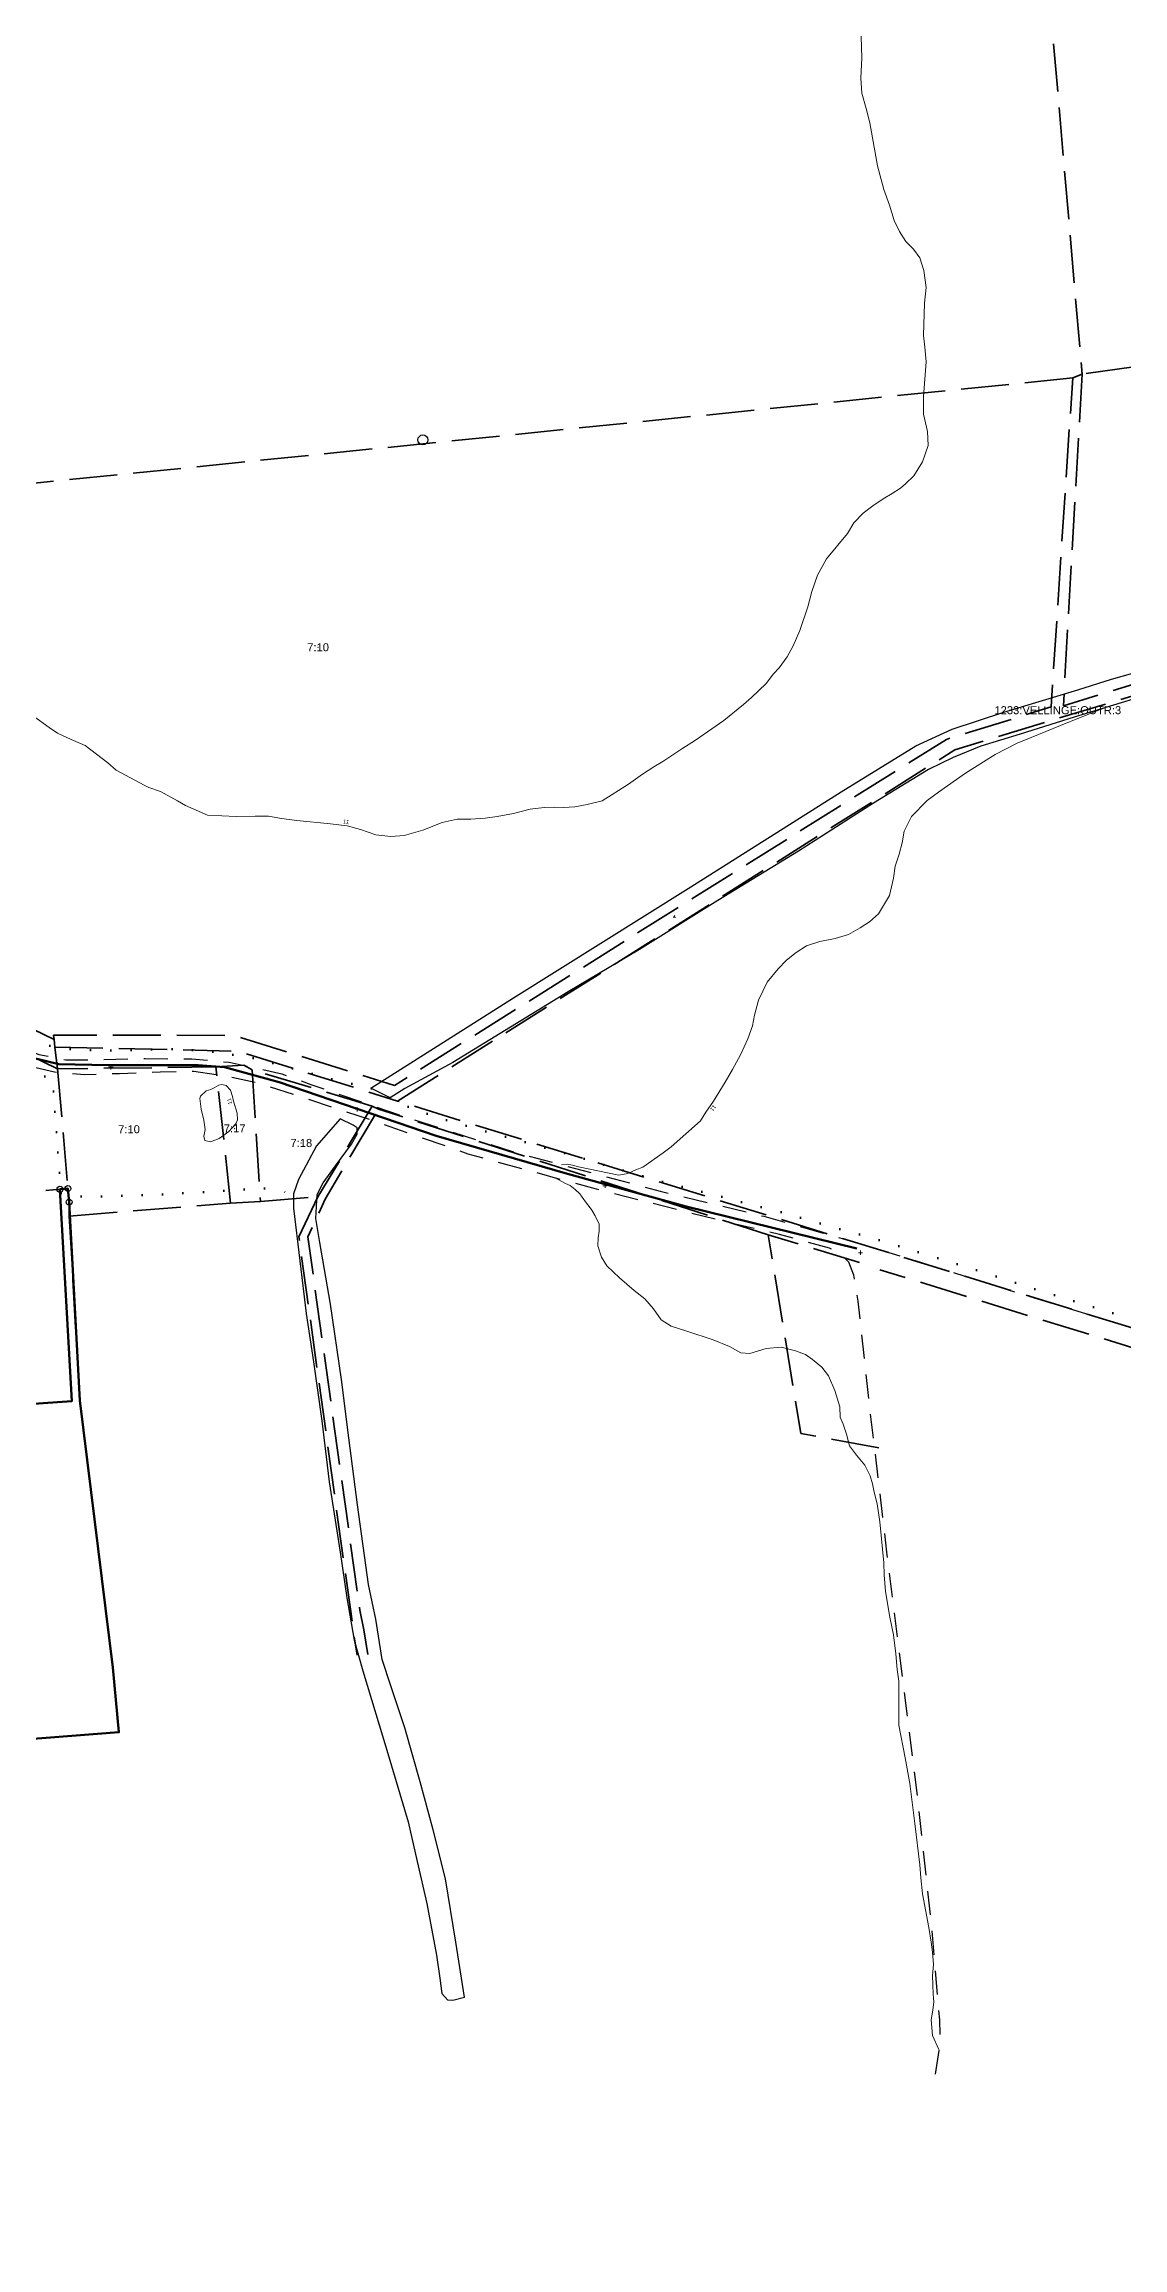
# Model space of a CAD drawing. Header units: metres. Extents: x -12 to 120691, y -61 to 6149382.
# Drawn here: x 120028 to 120297, y 6147627 to 6148178 of the extents above; entities that cross this region are included whole.
import ezdxf
from ezdxf.enums import TextEntityAlignment as Align

# ---------------------------------------------------------------- set-up
doc = ezdxf.new("R2010")
doc.units = ezdxf.units.M
for name, pattern in [('Annan_avgränsning_körbana', [10, 6, -4]), ('Annan_gräns', [0]), ('Fastighetsgräns', [16, 12, -4]), ('Heldragen__skalber__', [0]), ('Heldragen_linje', [2, 1, 1]), ('Prickad__fast_', [5, 0, -5]), ('Servitutsområde', [0])]:
    doc.linetypes.add(name, pattern=pattern)
doc.layers.get('0').update_dxf_attribs({"linetype": 'CONTINUOUS'})
for name, color, linetype, lineweight in [('DIKE.K_LINE', 9, 'Heldragen_linje', 25), ('FASTGR_LINE', 7, 'Fastighetsgräns', 35), ('GAGR_LINE', 9, 'Servitutsområde', 70), ('HÖJDK-1_LINE', 9, 'Heldragen_linje', 18), ('KÖRBANK_LINE', 9, 'Annan_avgränsning_körbana', 25), ('RÄTTIGR_LINE', 9, 'Annan_gräns', 70), ('ÄGOSL.K_LINE', 9, 'Prickad__fast_', 60)]:
    doc.layers.add(name, color=color, linetype=linetype, lineweight=lineweight)
for name, color, linetype in [('FASTID_POINT', 9, 'CONTINUOUS'), ('FREGNRT_TEXT', 9, 'CONTINUOUS'), ('GRÄ_POINT', 9, 'CONTINUOUS'), ('HPF_POINT', 7, 'CONTINUOUS'), ('HTXT1_TEXT', 9, 'CONTINUOUS'), ('P_POINT', 9, 'CONTINUOUS'), ('STRÖMPI_POINT', 5, 'CONTINUOUS')]:
    doc.layers.add(name, color=color, linetype=linetype)
doc.styles.add('Standard_CAD', font='ARIAL.TTF', dxfattribs={"height": 0.2})

# ---------------------------------------------------------------- blocks, each defined once
blk = doc.blocks.new('Plus__fast_')
at = {"color": 0, "linetype": 'Heldragen__skalber__', "lineweight": 0, "flags": 128}
for points in [[(-0.0675, 0), (0.0675, 0)], [(0, -0.0675), (0, 0.0675)]]:
    blk.add_lwpolyline(points, dxfattribs=at)
blk = doc.blocks.new('Gränspunkt')
at = {"color": 0, "linetype": 'Heldragen__skalber__', "lineweight": 25}
blk.add_circle((0, 0), 0.5, dxfattribs=at)
blk = doc.blocks.new('Rutnätspunkt_1')
at = {"color": 0, "linetype": 'Heldragen__skalber__', "lineweight": 25, "flags": 128}
for points in [[(-0.5, 0), (-0.08, 0)], [(0, 0.5), (0, 0.08)], [(0.5, 0), (0.08, 0)], [(0, -0.5), (0, -0.08)]]:
    blk.add_lwpolyline(points, dxfattribs=at)
blk = doc.blocks.new('Flödespil')
at = {"color": 0, "linetype": 'Heldragen__skalber__', "lineweight": 0, "flags": 128}
blk.add_lwpolyline([(-0.25, 0.25), (0.25, 0), (-0.25, -0.25)], dxfattribs=at)
blk = doc.blocks.new('Polygonpunkt')
at = {"color": 0, "linetype": 'Heldragen__skalber__', "lineweight": 25}
blk.add_circle((0, 0), 0.5, dxfattribs=at)

msp = doc.modelspace()

# ---------------------------------------------------------------- linework, layer by layer
at = {"layer": 'DIKE.K_LINE', "flags": 128}
for points in [[(120109.495, 6147916.624), (120145.135, 6147939.251), (120189.409, 6147966.984), (120227.007, 6147990.703), (120245.663, 6148002.186), (120254.774, 6148006.351), (120267.664, 6148010.64), (120286.127, 6148016.211), (120294.596, 6148018.855), (120302.564, 6148021.083), (120309.703, 6148023.258), (120326.701, 6148028.123), (120349.026, 6148034.84), (120367.253, 6148040.18), (120388.618, 6148046.421), (120404.328, 6148050.72), (120410.774, 6148053.019), (120415.156, 6148054.269), (120417.306, 6148053.266), (120417.658, 6148051.956), (120417.177, 6148049.918), (120415.377, 6148048.115)], [(120415.377, 6148048.115), (120392.862, 6148041.308), (120373.13, 6148035.97), (120334.639, 6148024.353), (120306.845, 6148015.91), (120285.246, 6148009.351), (120271.727, 6148005.074), (120261.902, 6148002.126), (120255, 6147999.296), (120248.834, 6147996.274), (120235.068, 6147987.856), (120216.384, 6147975.91), (120196.225, 6147963.547), (120176.64, 6147951.275), (120158.765, 6147940.719), (120129.964, 6147923.08), (120117.967, 6147916.542), (120114.28, 6147914.214), (120109.495, 6147916.624)], [(120101.813, 6147908.968), (120095.869, 6147902.221), (120091.409, 6147893.846), (120090.174, 6147890.23), (120090.109, 6147886.68), (120093.327, 6147860.288), (120095.134, 6147848.253), (120097.182, 6147833.467), (120099.058, 6147818.231), (120101.836, 6147800.671), (120103.483, 6147789.225), (120105.306, 6147778.696), (120107.431, 6147770.999), (120113.705, 6147750.325), (120118.76, 6147733.264), (120121.051, 6147723.368), (120123.488, 6147712.877), (120125.891, 6147699.936), (120126.751, 6147694.239), (120127.226, 6147690.355), (120128.651, 6147688.759), (120129.934, 6147688.685), (120132.876, 6147689.491)], [(120132.876, 6147689.491), (120130.672, 6147703.176), (120128.089, 6147719.001), (120125.058, 6147731.254), (120121.766, 6147743.291), (120118.004, 6147756.751), (120114.479, 6147767.254), (120112.318, 6147773.864), (120110.692, 6147783.952), (120108.885, 6147792.586), (120106.148, 6147812.471), (120103.939, 6147829.278), (120102.163, 6147843.797), (120099.381, 6147862.675), (120096.761, 6147878.066), (120095.692, 6147884.04), (120096.084, 6147890.08), (120097.594, 6147892.943), (120100.635, 6147897.259), (120104.67, 6147902.663), (120106.076, 6147905.12), (120106.035, 6147906.704), (120105.056, 6147907.43), (120101.813, 6147908.968)]]:
    msp.add_lwpolyline(points, dxfattribs=at)
at = {"layer": 'FASTGR_LINE', "flags": 128}
for points in [[(120274.602, 6148241.428), (120287.221, 6148095.075)], [(120287.221, 6148095.075), (120282.546, 6148012.202), (120467.955, 6148069.177), (120553.803, 6148069.235), (120610.065, 6148066.814), (120594.943, 6148132.741)], [(120363.501, 6148105.881), (120287.221, 6148095.075)], [(120284.875, 6148094.15), (119820.384, 6148047.024)], [(120030.3, 6147928.777), (120030.119, 6147929.893), (120075.248, 6147929.826), (120115.394, 6147917.333), (120253.306, 6148003.804), (120279.467, 6148011.904), (120284.875, 6148094.15)], [(120287.221, 6148095.075), (120284.875, 6148094.15)], [(120116.146, 6147913.425), (120255.396, 6148001.161), (120470.125, 6148066.576), (120610.981, 6148062.627), (120617.645, 6148052.746), (120623.372, 6148017.104), (120642.718, 6147987.846)], [(120642.718, 6147987.846), (120421.205, 6147927.866), (120367.152, 6147923.204), (120376.438, 6147838.833), (120361.403, 6147837.668), (120116.146, 6147913.425)], [(120646.003, 6147983.304), (120423.243, 6147923.661), (120373.155, 6147918.994), (120382.854, 6147833.87), (120362.176, 6147832.52), (120236.67, 6147871.266)], [(120031.191, 6147921.468), (119956.578, 6147957.969), (119941.714, 6147962.853), (119881.29, 6147968.37)], [(119950.469, 6147968.101), (120030.3, 6147928.777)], [(120030.3, 6147928.777), (120030.532, 6147926.899)], [(120030.532, 6147926.899), (120031.191, 6147921.468)], [(120030.532, 6147926.899), (120076.2, 6147925.881), (120116.146, 6147913.425)], [(120070.745, 6147921.935), (120031.191, 6147921.468)], [(120031.191, 6147921.468), (120033.741, 6147891.554)], [(120070.745, 6147921.935), (120077.704, 6147922.347), (120079.847, 6147921.226)], [(120074.4, 6147887.936), (120070.745, 6147921.935)], [(120079.847, 6147921.226), (120081.881, 6147888.318)], [(120109.842, 6147912.144), (120079.847, 6147921.226)], [(120108.729, 6147775.12), (120107.71, 6147781.281), (120106.742, 6147786.147), (120093.717, 6147879.458), (120098.057, 6147888.909), (120111.377, 6147911.413)], [(120109.842, 6147912.144), (120096.235, 6147889.471)], [(120111.377, 6147911.413), (120109.842, 6147912.144)], [(120208.804, 6147879.986), (120111.377, 6147911.413)], [(119996.404, 6147888.115), (120031.749, 6147891.37)], [(120033.741, 6147891.554), (120031.749, 6147891.37)], [(120031.749, 6147891.37), (120034.714, 6147838.404)], [(120033.741, 6147891.554), (120034.061, 6147888.151)], [(120034.061, 6147888.151), (120034.111, 6147884.676)], [(120034.111, 6147884.676), (120074.4, 6147887.936)], [(120074.4, 6147887.936), (120081.881, 6147888.318)], [(120081.881, 6147888.318), (120096.235, 6147889.471)], [(120096.235, 6147889.471), (120091.49, 6147879.453), (120105.121, 6147780.847), (120106.033, 6147774.895)], [(120034.111, 6147884.676), (120036.709, 6147838.54)], [(120236.39, 6147826.746), (120216.905, 6147830.341), (120208.804, 6147879.986)], [(120231.592, 6147873.092), (120208.804, 6147879.986)]]:
    msp.add_lwpolyline(points, dxfattribs=at)
at = {"layer": 'GAGR_LINE', "flags": 128}
msp.add_lwpolyline([(119832.372, 6147730.09), (119828.175, 6147724.839), (119828.913, 6147720.726), (119831.883, 6147704.185), (119838.106, 6147674.931), (119845.791, 6147644.572), (119849.725, 6147631.648), (119840.661, 6147626.796), (119832.061, 6147660.074), (119823.883, 6147698.951), (119816.751, 6147740.814), (119812.207, 6147774.449), (119808.704, 6147818.815), (119806.629, 6147851.94), (119804.368, 6147895.771), (119803.042, 6147939.654), (119805.835, 6147976.74), (119809.242, 6148028.863), (119806.804, 6148036.438), (119804.644, 6148040.954), (119801.235, 6148046.165), (119796.504, 6148051.513), (119795.878, 6148052.139), (119793.722, 6148052.693), (119790.873, 6148052.761), (119801.313, 6148059.612), (119801.086, 6148058.329), (119801.853, 6148055.271), (119805.331, 6148051.591), (119809.507, 6148045.685), (119812.004, 6148040.369), (119814.103, 6148035.54), (119815.636, 6148029.979), (119816.057, 6148025.601), (119814.063, 6147999.114), (119812.551, 6147975.757), (119811.246, 6147956.431), (119811.049, 6147940.166), (119812.262, 6147908.367), (119814.149, 6147873.678), (119814.857, 6147853.93), (119816.005, 6147830.312), (119823.327, 6147823.821), (119895.71, 6147828.899), (119930.459, 6147831.275), (119965.217, 6147833.652), (119999.966, 6147836.028), (120034.714, 6147838.404), (120031.749, 6147891.37), (120033.741, 6147891.554), (120034.061, 6147888.151), (120036.709, 6147838.54), (120044.982, 6147771.812), (120046.498, 6147755.663), (120016.528, 6147753.395), (119987.532, 6147751.2), (119957.16, 6147748.9), (119957.981, 6147742.231), (119942.384, 6147740.597), (119924.12, 6147738.701), (119893.723, 6147735.367), (119863.336, 6147732.043), (119843.481, 6147730.712), (119834.401, 6147730.218), (119832.372, 6147730.09)], dxfattribs=at)
at = {"layer": 'HÖJDK-1_LINE', "flags": 128}
for points in [[(120276.545, 6148371.14), (120276.083, 6148369.614), (120274.34, 6148366.112), (120273.063, 6148363.298), (120272.245, 6148360.435), (120271.753, 6148357.81), (120270.393, 6148354.398), (120268.87, 6148351.186), (120267.912, 6148349.398), (120266.449, 6148347.422), (120262.99, 6148344.411), (120259.955, 6148342.273), (120257.208, 6148339.684), (120255.449, 6148337.804), (120253.283, 6148335.876), (120251.472, 6148334.491), (120248.973, 6148331.875), (120245.894, 6148327.787), (120242.79, 6148321.805), (120242.351, 6148319.696), (120241.352, 6148313.255), (120241.385, 6148308.906), (120241.472, 6148301.322), (120240.492, 6148293.456), (120238.405, 6148285.972), (120238.111, 6148284.706), (120237.94, 6148280.402), (120238.465, 6148274.856), (120239.602, 6148264.518), (120240.544, 6148260.069), (120240.332, 6148255.89), (120238.751, 6148252.194), (120235.682, 6148244.724), (120234.156, 6148239.452), (120233.68, 6148233.916), (120234.109, 6148229.561), (120234.826, 6148225.528), (120234.342, 6148218.931), (120233.517, 6148214.11), (120232.173, 6148210.02), (120231.502, 6148207.698), (120231.299, 6148206.036), (120231.212, 6148203.61), (120231.333, 6148200.236), (120231.296, 6148194.35), (120231.39, 6148184.671), (120232.049, 6148179.388), (120232.187, 6148174.15), (120231.958, 6148169.081), (120232.149, 6148165.265), (120233.3, 6148161.484), (120234.169, 6148157.855), (120236.106, 6148147.176), (120237.658, 6148141.198), (120239.127, 6148137.299), (120240.286, 6148133.504), (120241.554, 6148130.758), (120243.215, 6148128.233), (120245.082, 6148126.282), (120246.638, 6148124.132), (120247.694, 6148120.958), (120248.259, 6148116.713), (120247.881, 6148112.843), (120247.579, 6148104.745), (120247.931, 6148101.797), (120248.29, 6148098.164), (120247.557, 6148089.505), (120247.572, 6148085.061), (120248.56, 6148080.72), (120248.72, 6148077.289), (120247.349, 6148073.2), (120245.211, 6148069.69), (120243.081, 6148067.673), (120241.837, 6148066.597), (120239.751, 6148065.233), (120237.495, 6148063.908), (120234.892, 6148062.186), (120232.555, 6148060.317), (120230.19, 6148057.961), (120228.594, 6148055.246), (120223.365, 6148048.894), (120221.071, 6148044.808), (120219.684, 6148040.741), (120218.659, 6148036.93), (120216.704, 6148031), (120215.026, 6148027.207), (120213.481, 6148024.436), (120211.525, 6148021.654), (120210.102, 6148020.218), (120208.308, 6148017.754), (120204.606, 6148014.262), (120202.594, 6148012.539), (120197.681, 6148008.549), (120190.647, 6148003.62), (120187.229, 6148001.472), (120182.472, 6147998.279), (120180.162, 6147996.956), (120177.334, 6147995.129), (120173.869, 6147992.605), (120167.311, 6147988.419), (120163.516, 6147987.535), (120160.42, 6147986.965), (120157.646, 6147986.806), (120155.402, 6147986.838), (120152.797, 6147986.772), (120149.272, 6147986.343), (120145.138, 6147985.277), (120141.048, 6147984.513), (120138.043, 6147984.11), (120134.472, 6147983.867), (120131.077, 6147983.894), (120127.335, 6147983.003), (120122.478, 6147981.102), (120117.784, 6147979.75), (120114.43, 6147979.494), (120110.755, 6147979.951), (120106.877, 6147981.289), (120103.552, 6147982.199), (120099.414, 6147982.719), (120090.98, 6147983.569), (120087.114, 6147984.05), (120083.911, 6147984.618), (120080.544, 6147984.652), (120075.821, 6147984.528), (120068.661, 6147984.843), (120065.855, 6147986.127), (120063.143, 6147987.242), (120061.177, 6147988.476), (120056.879, 6147990.77), (120053.959, 6147991.793), (120052.849, 6147992.354), (120045.804, 6147996.147), (120043.756, 6147997.945), (120038.108, 6148002.311), (120034.563, 6148003.75), (120031.192, 6148005.374), (120029.096, 6148006.739), (120025.155, 6148009.599), (120016.611, 6148016.636), (120010.012, 6148022.833), (120007.548, 6148025.237), (120005.33, 6148027.221), (120002.704, 6148028.964), (119999.89, 6148030.228), (119997.782, 6148031.076), (119996.753, 6148032.004), (119995.948, 6148033.045), (119995.497, 6148033.799), (119994.084, 6148036.525), (119993.739, 6148037.72), (119993.391, 6148038.654), (119990.658, 6148041.552)], [(120157.115, 6147897.502), (120158.496, 6147897.604), (120159.868, 6147897.378), (120161.343, 6147897.015), (120171.425, 6147894.859), (120173.719, 6147895.299), (120175.683, 6147896.229), (120177.467, 6147896.896), (120182.545, 6147900.476), (120184.493, 6147901.936), (120191.837, 6147908.433), (120193.155, 6147910.669), (120195.12, 6147913.421), (120198.021, 6147918.154), (120199.893, 6147921.294), (120201.869, 6147925.005), (120203.693, 6147928.941), (120204.868, 6147932.225), (120205.355, 6147934.912), (120206.325, 6147938.617), (120208.552, 6147943.13), (120211.23, 6147946.477), (120213.385, 6147948.634), (120215.806, 6147950.556), (120218.38, 6147952.233), (120221.691, 6147953.291), (120225.532, 6147954.001), (120228.843, 6147955.053), (120231.798, 6147956.688), (120234.116, 6147958.18), (120236.319, 6147960.167), (120239.112, 6147964.769), (120240.098, 6147969.116), (120240.5, 6147972.136), (120241.489, 6147975.156), (120242.259, 6147977.967), (120242.766, 6147980.899), (120244.634, 6147984.559), (120248.476, 6147988.559), (120251.344, 6147990.646), (120258.094, 6147995.389), (120265.495, 6148000.016), (120271.03, 6148002.873), (120274.465, 6148004.24), (120283.64, 6148008.031), (120291.804, 6148011.313), (120293.126, 6148011.752), (120293.287, 6148011.816)], [(120066.909, 6147914.66), (120068.284, 6147916.007), (120069.475, 6147916.306), (120070.33, 6147916.699), (120071.444, 6147917.354), (120072.246, 6147917.536), (120073.291, 6147917.319), (120074.376, 6147916.113), (120074.867, 6147914.583), (120075.162, 6147913.405), (120076.078, 6147910.389), (120076.135, 6147908.722), (120075.773, 6147907.884)], [(120075.773, 6147907.884), (120075.62, 6147907.638), (120073.998, 6147905.777), (120071.531, 6147904.039), (120069.383, 6147903.248), (120067.999, 6147903.556), (120067.762, 6147904.608), (120068.071, 6147906.278), (120067.708, 6147908.65), (120067.037, 6147911.367), (120066.701, 6147914.08), (120066.909, 6147914.66)], [(120251.526, 6147676.241), (120251.444, 6147676.379), (120249.846, 6147679.908), (120249.524, 6147683.839), (120249.918, 6147686.197), (120250.135, 6147688.295), (120250.113, 6147689.186), (120249.998, 6147690.232), (120249.882, 6147694.906), (120250.051, 6147697.657), (120249.876, 6147700.678), (120249.549, 6147703.242), (120248.921, 6147706.859), (120247.365, 6147715.289), (120246.927, 6147719.301), (120246.691, 6147722.517), (120245.435, 6147732.869), (120244.203, 6147742.891), (120242.978, 6147749.291), (120241.413, 6147757.466), (120241.405, 6147768.455), (120241.037, 6147771.322), (120240.689, 6147775.24), (120240.057, 6147780.01), (120239.143, 6147784.456), (120238.111, 6147790.833), (120237.798, 6147794.983), (120237.641, 6147798.003), (120236.703, 6147808.264), (120235.996, 6147812.79), (120235.244, 6147815.702), (120234.853, 6147817.748), (120234.287, 6147819.747), (120232.938, 6147822.388), (120230.812, 6147824.901), (120229.108, 6147827.292), (120228.366, 6147830.149), (120227.474, 6147832.684), (120226.801, 6147834.402), (120226.643, 6147837.039), (120225.413, 6147841.111), (120223.891, 6147844.717), (120222.206, 6147846.945), (120219.86, 6147848.813), (120218.061, 6147850.111), (120215.613, 6147851.02), (120212.014, 6147851.882), (120208.248, 6147851.604), (120204.167, 6147850.34), (120201.957, 6147850.504), (120199.074, 6147852.038), (120195.022, 6147853.757), (120188.473, 6147855.908), (120184.536, 6147857.165), (120182.067, 6147858.777), (120180.075, 6147861.53), (120177.988, 6147864.019), (120175.297, 6147866.104), (120171.59, 6147869.27), (120168.449, 6147872.215), (120167.093, 6147874.39), (120166.171, 6147877.228), (120166.254, 6147879.223), (120166.535, 6147880.934), (120166.519, 6147882.66), (120165.552, 6147884.761), (120164.697, 6147886.172), (120164.044, 6147887.049), (120163.336, 6147887.876), (120162.32, 6147889.406), (120161.67, 6147890.235), (120160.562, 6147891.343), (120159.322, 6147892.298), (120158.129, 6147892.841), (120155.507, 6147894.211)]]:
    msp.add_lwpolyline(points, dxfattribs=at)
at = {"layer": 'KÖRBANK_LINE', "flags": 128}
for points in [[(119969.939, 6147954.21), (119996.573, 6147939.717), (120016.15, 6147929.375), (120026.519, 6147925.084), (120033.245, 6147923.737), (120040.99, 6147923.766), (120053.073, 6147924.022), (120064.765, 6147923.966), (120074.054, 6147923.096), (120081.298, 6147921.556), (120087.201, 6147920.185), (120094.474, 6147917.563), (120109.738, 6147912.294), (120116.518, 6147909.953), (120145.342, 6147900.643), (120181.791, 6147890.919), (120207.722, 6147884.611), (120230.076, 6147878.306), (120250.48, 6147872.018), (120272.124, 6147865.189), (120298.186, 6147857.271), (120322.688, 6147849.758), (120349.385, 6147842.221), (120357.681, 6147840.096), (120364.874, 6147839.176), (120373.129, 6147838.874), (120385.816, 6147838.736), (120388.604, 6147839.321), (120389.076, 6147839.447)], [(120250.552, 6147670.227), (120251.83, 6147678.112), (120251.642, 6147683.827), (120249.869, 6147705.028), (120246.281, 6147738.21), (120242.388, 6147768.943), (120238.454, 6147800.713), (120234.099, 6147837.506), (120231.247, 6147863.393), (120230.169, 6147869.923), (120228.92, 6147873.113), (120227.044, 6147875.123), (120224.092, 6147876.639), (120211.625, 6147880.035), (120197.784, 6147883.305), (120165.868, 6147891.369), (120133.835, 6147900.155), (120110.971, 6147908.164), (120094.46, 6147913.651), (120081.193, 6147917.892), (120072.777, 6147919.686), (120065.267, 6147920.813), (120056.831, 6147920.664), (120046.644, 6147920.26), (120037.915, 6147919.989), (120031.938, 6147920.415), (120030.401, 6147920.638), (120025.744, 6147921.73), (120015.502, 6147925.935), (120005.284, 6147931.311), (119985.403, 6147941.996), (119968.665, 6147951.404)]]:
    msp.add_lwpolyline(points, dxfattribs=at)
at = {"layer": 'RÄTTIGR_LINE', "flags": 128}
msp.add_lwpolyline([(119809.23, 6147979.029), (119861.73, 6147972.965), (119901.816, 6147968.949), (119939.796, 6147965.186), (119956.479, 6147959.406), (120020.203, 6147925.374), (120031.525, 6147922.6), (120043.789, 6147922.396), (120066.288, 6147922.427), (120072.864, 6147921.92), (120086.584, 6147918.103), (120125.772, 6147904.766), (120158.623, 6147895.209), (120188.244, 6147887.088), (120230.959, 6147876.546)], dxfattribs=at)
at = {"layer": 'ÄGOSL.K_LINE', "flags": 128}
for points in [[(119886.163, 6147974.408), (119895.034, 6147974.372), (119896.278, 6147974.452), (119896.839, 6147975.117), (119897.993, 6147989.403), (119898.354, 6147993.754), (119936.853, 6147992.227), (119951.21, 6147990.946), (119951.245, 6147990.971), (119951.298, 6147983.035), (119951.735, 6147974.229), (119951.658, 6147970.378), (119951.949, 6147967.419), (119952.94, 6147966.089), (119959.001, 6147962.596), (119969.466, 6147957.343), (119979.199, 6147952.241), (119988.254, 6147946.851), (120004.802, 6147937.192), (120013.598, 6147933.072), (120021.24, 6147929.739), (120026.314, 6147927.777), (120033.322, 6147926.452), (120042.399, 6147926.004), (120054.107, 6147926.28), (120062.047, 6147926.371), (120071.258, 6147925.602), (120080.971, 6147924.009), (120090.975, 6147921.207), (120100.027, 6147918.852), (120109.495, 6147916.624), (120114.28, 6147914.214), (120119.264, 6147911.69), (120126.434, 6147909.197), (120135.319, 6147906.631), (120158.746, 6147900.148), (120180.061, 6147893.855), (120211.455, 6147885.773), (120237.993, 6147878.23), (120259.348, 6147871.62), (120275.784, 6147866.276), (120293.972, 6147860.728), (120308.087, 6147856.046), (120330.884, 6147849.399), (120345.729, 6147845.373), (120352.631, 6147843.697), (120366.343, 6147842.259), (120376.814, 6147842.042), (120380.8, 6147842.364), (120382.146, 6147843.305), (120383.018, 6147845.098), (120381.58, 6147862.729), (120378.968, 6147884.417), (120377.35, 6147904.028), (120375.879, 6147920.094), (120421.577, 6147919.889), (120424.095, 6147888.576), (120427.455, 6147867.557), (120427.275, 6147854.921), (120427.458, 6147845.586), (120428.074, 6147845.04), (120429.472, 6147845.071), (120450.176, 6147847.869), (120463.182, 6147850.478), (120469.371, 6147852.159), (120478.661, 6147853.822), (120505.529, 6147859.045), (120528.124, 6147863.265), (120539.245, 6147866.265), (120549.172, 6147869.336), (120562.676, 6147873.87), (120583.002, 6147879.881), (120603.955, 6147885.371), (120618.904, 6147889.789), (120635.95, 6147894.793), (120658.596, 6147900.493), (120670.164, 6147903.51)], [(120032.04, 6147890.356), (120029.901, 6147918.862), (120015.221, 6147924.417), (119992.205, 6147936.363), (119970.887, 6147947.556), (119955.019, 6147955.551), (119946.754, 6147959.483), (119939.917, 6147961.254), (119930.984, 6147962.601), (119920.96, 6147963.615), (119883.586, 6147967.267), (119862.548, 6147969.187), (119841.937, 6147971.212), (119828.213, 6147972.641), (119820.369, 6147973.031), (119817.656, 6147973.014), (119815.438, 6147972.71), (119813.216, 6147970.961), (119812.911, 6147969.593), (119812.581, 6147950.849), (119813.113, 6147943.963), (119813.729, 6147943.13), (119817.029, 6147942.214), (119840.116, 6147941.905), (119853.136, 6147941.505), (119854.862, 6147914.9), (119832.548, 6147909.092), (119816.359, 6147905.891), (119816.059, 6147900.614), (119816.152, 6147889.169), (119816.436, 6147880.559), (119816.758, 6147876.229), (119823.556, 6147876.3), (119835.776, 6147875.983), (119843.339, 6147876.831), (119845.265, 6147876.258), (119845.373, 6147874.172), (119846.719, 6147873.15), (119858.22, 6147873.164), (119862.535, 6147872.492), (119864.67, 6147871.351), (119865.287, 6147867.425), (119867.942, 6147858.316), (119870.229, 6147854.463), (119873.342, 6147849.36), (119876.359, 6147843.625), (119876.191, 6147840.857), (119875.623, 6147836.52), (119874.899, 6147832.643), (119874.147, 6147827.48), (119872.631, 6147819.929), (119870.99, 6147812.435), (119869.599, 6147806.162), (119867.431, 6147802.251), (119862.189, 6147797.653), (119856.773, 6147792.494), (119855.195, 6147789.765), (119855.258, 6147783.181), (119856.832, 6147773.448), (119857.674, 6147765.233), (119865.578, 6147766.323), (119877.913, 6147767.211), (119891.599, 6147768.704), (119908.496, 6147770.853), (119914.614, 6147771.221), (119915.443, 6147768.973), (119916.175, 6147762.885), (119925.914, 6147764.05), (119940.102, 6147765.345), (119942.969, 6147765.113), (119944.185, 6147764.103), (119945.928, 6147760.428), (119946.523, 6147756.696), (119947.678, 6147752.835), (119949.652, 6147750.941), (119954.353, 6147750.852), (119966.172, 6147750.886), (119979.736, 6147751.731), (119998.666, 6147753.037), (120003.45, 6147753.057)], [(120032.04, 6147890.356), (120034.915, 6147889.588), (120042.773, 6147889.562), (120055.322, 6147889.949), (120083.406, 6147891.621), (120090.174, 6147890.23)]]:
    msp.add_lwpolyline(points, dxfattribs=at)

# ---------------------------------------------------------------- block references
at = {"layer": 'FASTID_POINT', "yscale": 0.1000000014901161}
for p, xscale, rotation in [((120096.285, 6148026.833), 0.1000000017101281, 63.19515624703623), ((120049.034, 6147906.376), 0.1000000013788594, 63.1951223072908), ((120075.441, 6147906.605), 0.100000001612847, 63.19511967536468), ((120092.099, 6147902.949), 0.1000000018468348, 63.19511704343856)]:
    msp.add_blockref('Rutnätspunkt_1', p, dxfattribs=dict(at, xscale=xscale, rotation=rotation))
at = {"layer": 'GRÄ_POINT', "xscale": 1.5, "yscale": 1.5}
for p in [(120031.749, 6147891.37), (120033.741, 6147891.554), (120034.061, 6147888.151)]:
    msp.add_blockref('Gränspunkt', p, dxfattribs=at)
at = {"layer": 'HPF_POINT', "xscale": 8, "yscale": 8}
for p in [(120044.499, 6147921.859), (120106.072, 6147911.359), (120168.018, 6147892.238), (120231.848, 6147875.49)]:
    msp.add_blockref('Plus__fast_', p, dxfattribs=at)
at = {"layer": 'P_POINT', "xscale": 2.499999999982487, "yscale": 2.5, "rotation": 358.2277452090511}
msp.add_blockref('Polygonpunkt', (120122.475, 6148078.647), dxfattribs=at)
at = {"layer": 'STRÖMPI_POINT', "rotation": 209.2165916167166}
msp.add_blockref('Flödespil', (120185.34, 6147959.447), dxfattribs=at)

# ---------------------------------------------------------------- texts
at = {"layer": 'FREGNRT_TEXT', "style": 'Standard_CAD'}
for s, p in [('7:10', (120096.285, 6148026.833)), ('1233:VELLINGE:OUTR:3', (120281.156, 6148011.1)), ('7:10', (120049.034, 6147906.376)), ('7:17', (120075.441, 6147906.605)), ('7:18', (120092.099, 6147902.949))]:
    msp.add_text(s, height=2, dxfattribs=at).set_placement(p, align=Align.MIDDLE_CENTER)
at = {"layer": 'HTXT1_TEXT', "style": 'Standard_CAD'}
for rotation, p in [(-9.29439, (120102.446, 6147982.841)), (-255.22842, (120074.85, 6147912.707)), (-127.66243, (120195.129, 6147912.575))]:
    msp.add_text('11', height=1, rotation=rotation, dxfattribs=at).set_placement(p)

doc.saveas('drawing.dxf')
